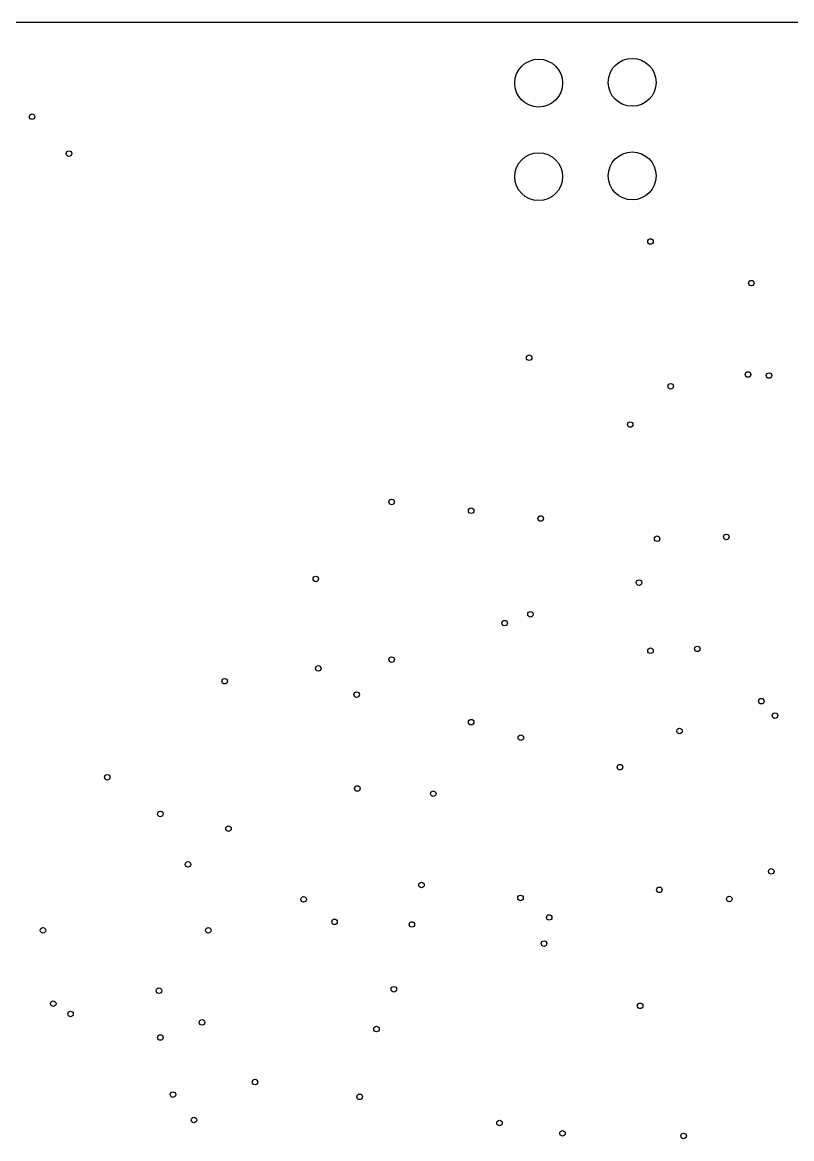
# Model space of a CAD drawing. Extents: x 114.9 to 199.6, y -137.1 to -76.7.
# Drawn here: x 157.47 to 178.37, y -106.96 to -76.65 of the extents above; entities that cross this region are included whole.
import ezdxf

# ---------------------------------------------------------------- set-up
doc = ezdxf.new("R2010")
doc.units = 0
doc.layers.add('BLACK', color=7, linetype='CONTINUOUS')

msp = doc.modelspace()

# ---------------------------------------------------------------- linework, layer by layer
at = {"layer": 'BLACK', "linetype": 'CONTINUOUS'}
msp.add_line((115.67417, -76.6505), (198.78583, -76.6505), dxfattribs=at)
at = {"layer": 'BLACK'}
for centre, radius in [((171.493, -78.3), 0.65), ((174.033, -78.28), 0.65), ((157.736, -79.2135), 0.075), ((158.736, -80.2135), 0.075), ((171.493, -80.84), 0.65), ((174.033, -80.82), 0.65), ((174.53, -82.6), 0.075), ((177.27, -83.73), 0.075), ((171.234358, -85.755831), 0.075), ((177.18, -86.21), 0.075), ((177.75, -86.24), 0.075), ((175.08, -86.53), 0.075), ((173.98, -87.57), 0.075), ((167.5, -89.67), 0.075), ((169.66, -89.91), 0.075), ((171.55, -90.12), 0.075), ((174.71, -90.67), 0.075), ((176.59, -90.62), 0.075), ((165.44, -91.76), 0.075), ((174.22, -91.86), 0.075), ((171.27, -92.72), 0.075), ((170.57, -92.96), 0.075), ((174.53, -93.71), 0.075), ((175.8, -93.66), 0.075), ((167.5, -93.95), 0.075), ((165.51, -94.19), 0.075), ((162.967333, -94.537402), 0.075), ((166.55, -94.9), 0.075), ((177.54, -95.08), 0.075), ((177.91, -95.47), 0.075), ((169.66, -95.65), 0.075), ((171.01, -96.07), 0.075), ((175.32, -95.89), 0.075), ((173.7, -96.87), 0.075), ((159.777153, -97.14443), 0.075), ((166.57, -97.45), 0.075), ((168.63, -97.59), 0.075), ((161.22, -98.14), 0.075), ((163.07, -98.54), 0.075), ((161.97, -99.51), 0.075), ((177.81, -99.7), 0.075), ((168.31, -100.07), 0.075), ((174.77, -100.2), 0.075), ((165.11, -100.46), 0.075), ((171, -100.42), 0.075), ((176.67, -100.45), 0.075), ((171.78, -100.95), 0.075), ((165.95, -101.07), 0.075), ((168.05, -101.14), 0.075), ((158.03, -101.3), 0.075), ((162.52, -101.3), 0.075), ((171.64, -101.66), 0.075), ((161.18, -102.94), 0.075), ((167.56, -102.9), 0.075), ((158.31, -103.29), 0.075), ((174.25, -103.35), 0.075), ((158.78, -103.57), 0.075), ((162.35, -103.8), 0.075), ((167.09, -103.98), 0.075), ((161.22, -104.21), 0.075), ((163.79, -105.42), 0.075), ((161.56, -105.76), 0.075), ((166.63, -105.82), 0.075), ((162.13, -106.45), 0.075), ((170.43, -106.53), 0.075), ((172.14, -106.81), 0.075), ((175.429134, -106.880945), 0.075)]:
    msp.add_circle(centre, radius, dxfattribs=at)
at = {"layer": 'WHITE'}
for centre, radius in [((171.493, -78.3), 0.65), ((174.033, -78.28), 0.65), ((157.736, -79.2135), 0.075), ((158.736, -80.2135), 0.075), ((171.493, -80.84), 0.65), ((174.033, -80.82), 0.65), ((174.53, -82.6), 0.075), ((177.27, -83.73), 0.075), ((171.234358, -85.755831), 0.075), ((177.18, -86.21), 0.075), ((177.75, -86.24), 0.075), ((175.08, -86.53), 0.075), ((173.98, -87.57), 0.075), ((167.5, -89.67), 0.075), ((169.66, -89.91), 0.075), ((171.55, -90.12), 0.075), ((174.71, -90.67), 0.075), ((176.59, -90.62), 0.075), ((165.44, -91.76), 0.075), ((174.22, -91.86), 0.075), ((171.27, -92.72), 0.075), ((170.57, -92.96), 0.075), ((174.53, -93.71), 0.075), ((175.8, -93.66), 0.075), ((167.5, -93.95), 0.075), ((165.51, -94.19), 0.075), ((162.967333, -94.537402), 0.075), ((166.55, -94.9), 0.075), ((177.54, -95.08), 0.075), ((177.91, -95.47), 0.075), ((169.66, -95.65), 0.075), ((171.01, -96.07), 0.075), ((175.32, -95.89), 0.075), ((173.7, -96.87), 0.075), ((159.777153, -97.14443), 0.075), ((166.57, -97.45), 0.075), ((168.63, -97.59), 0.075), ((161.22, -98.14), 0.075), ((163.07, -98.54), 0.075), ((161.97, -99.51), 0.075), ((177.81, -99.7), 0.075), ((168.31, -100.07), 0.075), ((174.77, -100.2), 0.075), ((165.11, -100.46), 0.075), ((171, -100.42), 0.075), ((176.67, -100.45), 0.075), ((171.78, -100.95), 0.075), ((165.95, -101.07), 0.075), ((168.05, -101.14), 0.075), ((158.03, -101.3), 0.075), ((162.52, -101.3), 0.075), ((171.64, -101.66), 0.075), ((161.18, -102.94), 0.075), ((167.56, -102.9), 0.075), ((158.31, -103.29), 0.075), ((174.25, -103.35), 0.075), ((158.78, -103.57), 0.075), ((162.35, -103.8), 0.075), ((167.09, -103.98), 0.075), ((161.22, -104.21), 0.075), ((163.79, -105.42), 0.075), ((161.56, -105.76), 0.075), ((166.63, -105.82), 0.075), ((162.13, -106.45), 0.075), ((170.43, -106.53), 0.075), ((172.14, -106.81), 0.075), ((175.429134, -106.880945), 0.075)]:
    msp.add_circle(centre, radius, dxfattribs=at)

doc.saveas('drawing.dxf')
